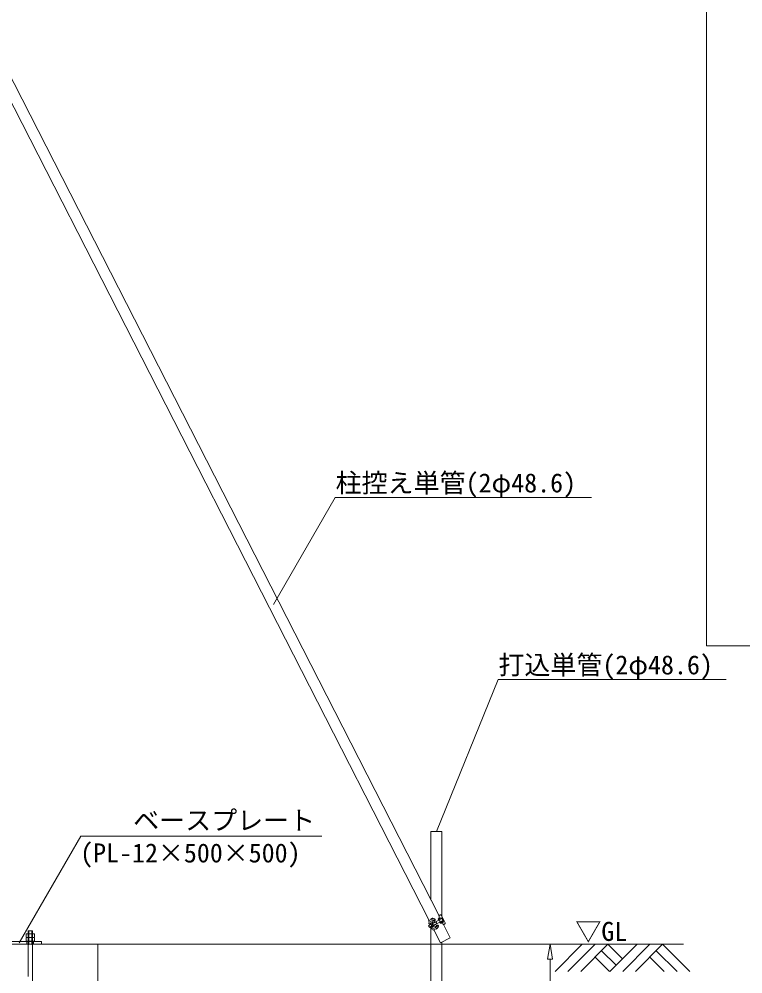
# Model space of a CAD drawing. Units: millimetres, scale not verified. Extents: x -12090 to 12090, y -18325 to 18325.
# Drawn here: x 5840 to 9048, y 5324 to 9555 of the extents above; entities that cross this region are included whole.
import ezdxf
from ezdxf.enums import TextEntityAlignment as Align

# ---------------------------------------------------------------- set-up
doc = ezdxf.new("R2010")
doc.units = ezdxf.units.MM
doc.header["$LTSCALE"] = 90
doc.linetypes.add('DASHED1', pattern=[1.8, 1.2, -0.6])
for name, color, linetype, lineweight in [('0-5_ﾍﾞｰｽﾗｲﾝ', 134, 'Continuous', 18), ('0-6_ﾎﾞﾙﾄ類', 134, 'Continuous', 18), ('0-9_基礎工事用PCA大', 134, 'Continuous', 18), ('0-A_図面枠', 134, 'Continuous', 18), ('0-B_寸法', 134, 'Continuous', 18), ('0-E_単管', 134, 'Continuous', 18), ('0-F_単管ｸﾗﾝﾌﾟ', 134, 'Continuous', 18), ('1-B_文字', 134, 'Continuous', 18)]:
    doc.layers.add(name, color=color, linetype=linetype, lineweight=lineweight)
doc.styles.add('ＭＳ ゴシック', font='')
doc.styles.get('ＭＳ ゴシック').set_extended_font_data('MS Gothic')

msp = doc.modelspace()

# ---------------------------------------------------------------- linework, layer by layer
at = {"layer": '0-5_ﾍﾞｰｽﾗｲﾝ'}
msp.add_line((5939.81, 5455), (8785.3, 5455), dxfattribs=at)
at = {"layer": '0-6_ﾎﾞﾙﾄ類'}
for p, q in [((5880.28, 5487.03), (5880.28, 5501.6)), ((5899.33, 5487.03), (5899.33, 5501.6)), ((5880.28, 5484.17), (5880.28, 5469.6)), ((5899.33, 5484.17), (5899.33, 5469.6))]:
    msp.add_line(p, q, dxfattribs=at)
for points in [[(5871.33, 5487.03), (5871.33, 5501.6), (5908.28, 5501.6), (5908.28, 5487.03), (5905.81, 5485.6), (5873.81, 5485.6)], [(5871.33, 5484.17), (5871.33, 5469.6), (5908.28, 5469.6), (5908.28, 5484.17), (5905.81, 5485.6), (5873.81, 5485.6)], [(5871.81, 5469.6), (5907.81, 5469.6), (5907.81, 5467), (5871.81, 5467)]]:
    msp.add_lwpolyline(points, close=True, dxfattribs=at)
for centre, radius, start, end in [((5875.8, 5494.78), 8.96, 240.0064, 300.0064), ((5875.81, 5476.42), 8.96, 60.0064, 120.0064), ((5889.81, 5453.14), 32.45, 72.93497, 107.07105), ((5889.81, 5518.05), 32.45, 252.93497, 287.07105), ((5903.8, 5494.77), 8.95, 239.98131, 300.0315), ((5903.81, 5476.43), 8.95, 59.98131, 120.0315)]:
    msp.add_arc(centre, radius, start, end, dxfattribs=at)
at = {"layer": '0-9_基礎工事用PCA大', "linetype": 'DASHED1'}
for p, q in [((5874.8, 5467), (5874.8, 5455)), ((5904.81, 5467), (5904.81, 5455))]:
    msp.add_line(p, q, dxfattribs=at)
at = {"layer": '0-9_基礎工事用PCA大'}
for points in [[(5899.33, 4938.05), (5899.33, 5515), (5880.28, 5515), (5880.28, 5313)], [(5899.33, 5452.5), (5896.84, 5455), (5896.84, 5515), (5882.78, 5515), (5882.78, 5455), (5880.28, 5452.5)]]:
    msp.add_lwpolyline(points, dxfattribs=at)
for points in [[(5439.81, 5455), (5939.81, 5455), (5939.81, 5467), (5439.81, 5467)], [(5189.8, 4455), (6189.8, 4455), (6189.8, 5455), (5189.8, 5455)]]:
    msp.add_lwpolyline(points, close=True, dxfattribs=at)
at = {"layer": '0-A_図面枠'}
msp.add_lwpolyline([(8886.05, 11798.6), (12029.97, 11798.6), (12029.97, 6777.01), (8886.05, 6777.01)], close=True, dxfattribs=at)
at = {"layer": '0-B_寸法'}
for p, q in [((7714.11, 5455), (8194.1, 5455)), ((8182.11, 5389), (8193.1, 5455)), ((8193.1, 5455), (8204.1, 5389)), ((8182.11, 5389), (8204.1, 5389)), ((8193.1, 5389), (8193.1, 4021))]:
    msp.add_line(p, q, dxfattribs=at)
at = {"layer": '0-E_単管'}
for p, q in [((5724.05, 9452.49), (7701.35, 5581.07)), ((7657.05, 5560.97), (5680.86, 9430.21))]:
    msp.add_line(p, q, dxfattribs=at)
for points in [[(7714.11, 5578.08), (7714.11, 5955), (7665.51, 5955), (7665.51, 5651.25)], [(7721, 5542.6), (7751.12, 5483.65), (7707.82, 5461.54), (7678.75, 5518.48)], [(7665.51, 5532.89), (7665.51, 3955), (7714.11, 3955), (7714.11, 5464.75)]]:
    msp.add_lwpolyline(points, dxfattribs=at)
at = {"layer": '0-F_単管ｸﾗﾝﾌﾟ'}
for p, q in [((7654.24, 5559.43), (7657.24, 5553.54)), ((7662.86, 5542.78), (7655.4, 5538.96)), ((7668.26, 5551.14), (7661.73, 5547.8)), ((7664.29, 5565.68), (7664.86, 5564.58)), ((7671.9, 5547.35), (7666.43, 5544.58)), ((7672.96, 5549.05), (7672.51, 5549.94)), ((7713.62, 5568.7), (7672.81, 5547.86)), ((7681.73, 5553.53), (7672.96, 5549.05)), ((7688, 5554.49), (7673.41, 5547.04)), ((7674.25, 5557.44), (7682.71, 5563.81)), ((7691.68, 5547.38), (7677.1, 5539.94)), ((7718.17, 5559.79), (7677.42, 5538.98)), ((7687.19, 5542.85), (7678.41, 5538.37)), ((7678.98, 5558.92), (7681.73, 5553.53)), ((7679.6, 5557.71), (7682.75, 5560.08)), ((7683.13, 5566.6), (7683.9, 5565.1)), ((7686.84, 5555.02), (7688, 5554.49)), ((7689.94, 5537.46), (7687.19, 5542.85)), ((7691.38, 5546.11), (7691.63, 5547.37)), ((7712.34, 5572.76), (7697.72, 5566.19)), ((7697.72, 5566.19), (7699.03, 5563.28)), ((7713.66, 5569.84), (7699.03, 5563.28)), ((7705.17, 5584.59), (7700.72, 5582.32)), ((7702.7, 5568.54), (7702.75, 5568.45)), ((7704.21, 5565.6), (7704.89, 5564.24)), ((7705.22, 5551.15), (7719.12, 5559.15)), ((7705.22, 5551.15), (7706.82, 5548.38)), ((7706.82, 5548.38), (7720.71, 5556.38)), ((7708.04, 5571.27), (7708.22, 5570.91)), ((7709.44, 5555.34), (7710.14, 5553.98)), ((7709.68, 5568.06), (7710.24, 5566.97)), ((7728.27, 5550.35), (7711.89, 5582.41)), ((7713.62, 5568.7), (7718.17, 5559.79)), ((7714.79, 5558.07), (7715.34, 5556.98)), ((7714.95, 5569.39), (7719.51, 5560.47)), ((7716.98, 5553.77), (7716.8, 5554.12)), ((7721.64, 5541.35), (7726.1, 5543.63)), ((7655.4, 5538.96), (7655.16, 5537.32)), ((7655.16, 5537.32), (7658.48, 5530.81)), ((7655.4, 5538.96), (7659.95, 5530.06)), ((7664.01, 5542.24), (7656.71, 5538.51)), ((7659.95, 5530.06), (7658.48, 5530.81)), ((7667.41, 5533.87), (7659.95, 5530.06)), ((7667.65, 5535.12), (7660.35, 5531.38)), ((7670.81, 5530.01), (7677.36, 5533.33)), ((7676.38, 5538.45), (7670.98, 5535.67)), ((7675.85, 5517.13), (7672.84, 5523)), ((7678.41, 5538.37), (7678.87, 5537.48)), ((7685.96, 5534.51), (7696.08, 5537.61)), ((7689.32, 5538.67), (7693.09, 5539.83)), ((7698.6, 5536.32), (7697.83, 5537.83))]:
    msp.add_line(p, q, dxfattribs=at)
for points in [[(7668.86, 5566.05), (7673.33, 5568.34), (7673.66, 5569.34), (7673.2, 5570.23), (7672.19, 5570.56), (7664.62, 5566.69), (7664.29, 5565.68)], [(7689.78, 5525.08), (7694.92, 5527.71), (7694.49, 5526.36), (7687.36, 5522.72)]]:
    msp.add_lwpolyline(points, dxfattribs=at)
for points in [[(7700.8, 5567.85), (7700.92, 5567.62), (7709.82, 5572.18), (7709.72, 5572.4), (7708.7, 5572.73), (7701.13, 5568.86)], [(7710.65, 5548.57), (7710.2, 5549.46), (7710.52, 5550.47), (7718.09, 5554.34), (7719.1, 5554.01), (7719.56, 5553.12), (7719.23, 5552.11), (7711.66, 5548.25)]]:
    msp.add_lwpolyline(points, close=True, dxfattribs=at)
for centre, radius, start, end in [((7707.44, 5580.14), 5, 27.055, 117.055), ((7694.65, 5489.68), 80.59, 101.478, 120.09), ((7660.98, 5548.9), 5.57, 133.427, 206.443), ((7661.97, 5549.93), 6.94, 210.433, 268.243), ((7656.8, 5553.31), 0.504, 313.427, 27.055), ((7763.9, 5329.66), 247.99, 109.041, 115.472), ((7653.77, 5545.15), 8.38, 338.593, 18.489), ((7668.53, 5552.69), 8.38, 215.622, 255.518), ((7681.38, 5546.6), 15.09, 187.704, 226.406), ((7672.23, 5552.9), 5.56, 204.621, 266.518), ((7650.41, 5530.62), 28.24, 13.481, 40.643), ((7677.86, 5552.64), 6, 127.038, 206.777), ((7682.18, 5546.96), 10.3, 177.816, 235.692), ((7679.57, 5564.78), 4, 27.055, 107.644), ((7680.75, 5559.84), 2, 127.038, 207.055), ((7681.5, 5565.4), 2, 307.038, 27.055), ((7680.34, 5563.28), 4, 307.038, 27.055), ((7664.45, 5537.8), 28.24, 17.175, 37.59), ((7665.01, 5538.08), 28.24, 19.238, 35.523), ((7689.87, 5575.99), 12.55, 308.712, 30.261), ((7695.19, 5553.68), 10.25, 357.826, 56.284), ((7710.16, 5536.28), 12.55, 88.319, 105.398), ((7714.06, 5568.93), 4.2, 27.055, 114.193), ((7710.16, 5536.28), 12.55, 23.849, 79.637), ((7714.06, 5568.93), 0.999, 27.055, 114.193), ((7718.62, 5560.02), 0.999, 299.918, 27.055), ((7718.62, 5560.02), 4.2, 299.918, 27.055), ((7723.82, 5548.08), 5, 297.055, 27.055), ((7672.69, 5528.95), 6.94, 145.868, 203.678), ((7662.54, 5523.07), 10.8, 39.944, 70.43), ((7671.27, 5528.74), 5.57, 207.668, 280.683), ((7681.28, 5532.64), 10.8, 163.681, 194.166), ((7672.4, 5522.78), 0.504, 27.055, 100.683), ((7203.58, 6345.24), 946.72, 299.714, 301.444), ((7682.86, 5535.49), 7.13, 155.444, 202.404), ((7643.04, 5590.75), 80.59, 294.021, 312.632), ((7684.2, 5540.24), 6, 207.334, 287.073), ((7691.72, 5538.37), 2, 207.055, 287.073), ((7694.27, 5536.01), 4, 27.055, 107.073), ((7696.67, 5535.7), 2, 27.055, 107.073), ((7695.04, 5534.51), 4, 306.466, 27.055)]:
    msp.add_arc(centre, radius, start, end, dxfattribs=at)
at = {"layer": '1-B_文字'}
for p, q in [((7241.7, 7434.45), (8377.17, 7434.45)), ((7963.32, 6627.99), (8974.04, 6627.99)), ((6114.19, 5933.99), (7181.26, 5933.99)), ((8335.98, 5455), (8215.7, 5334.72)), ((8392.68, 5455), (8272.4, 5334.72)), ((8449.38, 5455), (8329.1, 5334.72)), ((8421.03, 5426.65), (8485.83, 5361.85)), ((8449.38, 5455), (8514.18, 5390.2)), ((8578.98, 5455), (8458.7, 5334.72)), ((8635.68, 5455), (8515.4, 5334.72)), ((8692.38, 5455), (8572.1, 5334.72)), ((8664.03, 5426.65), (8755.96, 5334.72)), ((8692.38, 5455), (8812.66, 5334.72)), ((8392.68, 5398.3), (8456.26, 5334.72)), ((8635.68, 5398.3), (8699.26, 5334.72))]:
    msp.add_line(p, q, dxfattribs=at)
for points in [[(6968.19, 6961.46), (7241.27, 7434.45), (7241.7, 7434.45)], [(7689.81, 5955), (7962.89, 6627.99), (7963.32, 6627.99)], [(5840.68, 5461), (6113.75, 5933.99), (6114.19, 5933.99)]]:
    msp.add_lwpolyline(points, dxfattribs=at)

# ---------------------------------------------------------------- texts
at = {"layer": '1-B_文字', "style": 'ＭＳ ゴシック'}
for s, p in [('柱控え単管(2φ48.6)\u3000', (7242.9, 7432.09)), ('打込単管(2φ48.6)', (7964.51, 6625.63)), ('\u3000\u3000ベースプレート\u3000\u3000', (6115.39, 5936.74)), ('(PL-12×500×500)', (6110.95, 5792.3)), ('▽GL', (8305.36, 5444.68))]:
    msp.add_text(s, height=84.46, dxfattribs=at).set_placement(p, align=Align.BOTTOM_LEFT)

doc.saveas('drawing.dxf')
